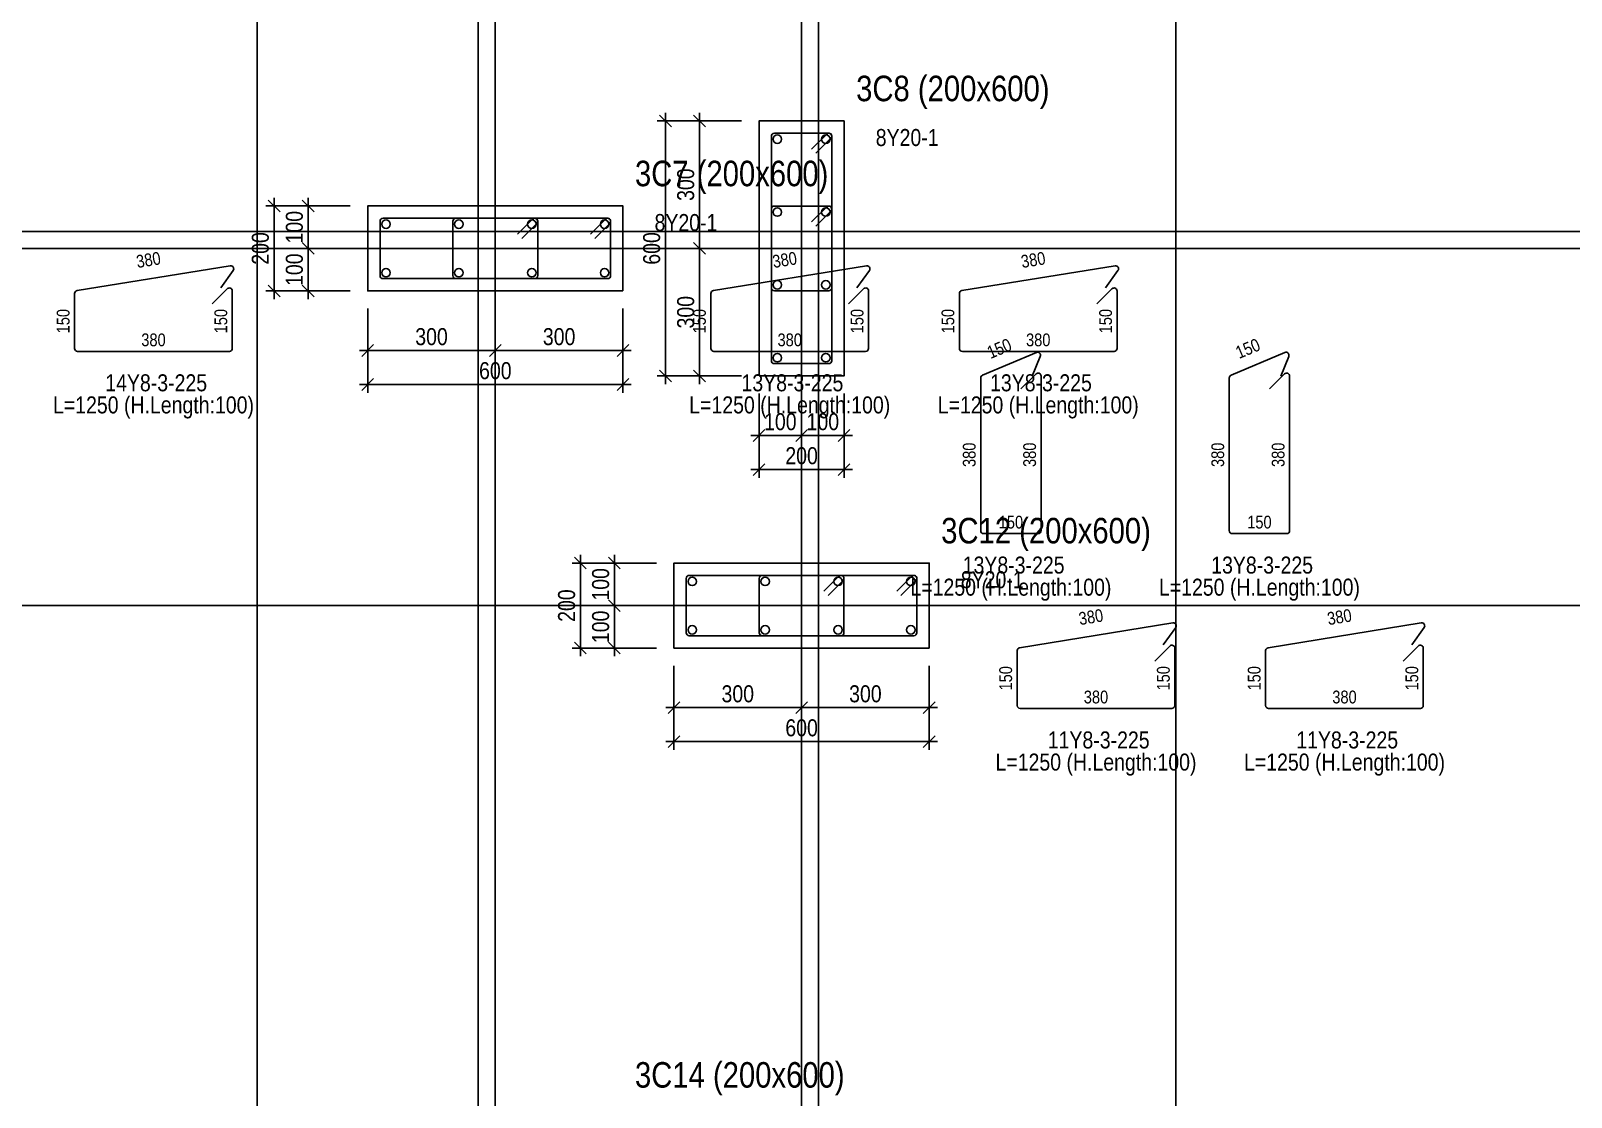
# Model space of a CAD drawing. Extents: x 0 to 206258, y -403073 to 0.
# Drawn here: x 82631 to 91684, y -70878 to -64608 of the extents above; entities that cross this region are included whole.
import ezdxf
from ezdxf.enums import TextEntityAlignment as Align
from ezdxf.lldxf.tags import DXFTag

# ---------------------------------------------------------------- set-up
doc = ezdxf.new("R2010")
doc.units = 0
doc.header["$LTSCALE"] = 1000
for name, color, linetype in [('Axis Line(Dir 1)', 8, 'CENTER2'), ('Axis Line(Dir 2)', 150, 'CENTER2'), ('Column Line(D)', 1, 'Continuous'), ('Dimension Line', 5, 'Continuous'), ('Link Line', 3, 'Continuous'), ('Rebar Length Text', 8, 'Continuous'), ('Rebar Line', 7, 'Continuous'), ('Top Rebar Label', 6, 'Continuous')]:
    doc.layers.add(name, color=color, linetype=linetype)
for name, color, linetype, true_color in [('Column Label(D)', 12, 'Continuous', 0xbd0000), ('Ghost Axis Line', 254, 'Continuous', 0xbebebe), ('Link Label', 94, 'Continuous', 0x008100), ('Link Length Text', 94, 'Continuous', 0x008100)]:
    doc.layers.add(name, color=color, linetype=linetype, true_color=true_color)
doc.styles.add('Column Label(D)', font='ARIALN.TTF', dxfattribs={"height": 150})
doc.styles.add('Dimension Text', font='ARIALN.TTF', dxfattribs={"height": 100})
doc.styles.add('Link Label', font='ARIALN.TTF', dxfattribs={"height": 100})
doc.styles.add('Link Length Text', font='ARIALN.TTF', dxfattribs={"height": 100})
doc.styles.add('Rebar Length Text', font='ARIALN.TTF', dxfattribs={"height": 75})
doc.styles.add('Top Rebar Label', font='ARIALN.TTF', dxfattribs={"height": 100})
tags = doc.linetypes.add('CENTER2', pattern=[1.125, 0.75, -0.125, 0.125, -0.125]).pattern_tags.tags
tags[10:11] = [DXFTag(74, 4), DXFTag(75, 0), DXFTag(340, '0'), DXFTag(46, 0.0), DXFTag(50, 0.0), DXFTag(44, 0.0), DXFTag(45, 0.0)]
tags[8:9] = [DXFTag(74, 4), DXFTag(75, 0), DXFTag(340, '0'), DXFTag(46, 0.0), DXFTag(50, 0.0), DXFTag(44, 0.0), DXFTag(45, 0.0)]
tags[6:7] = [DXFTag(74, 4), DXFTag(75, 0), DXFTag(340, '0'), DXFTag(46, 0.0), DXFTag(50, 0.0), DXFTag(44, 0.0), DXFTag(45, 0.0)]
tags[4:5] = [DXFTag(74, 4), DXFTag(75, 0), DXFTag(340, '0'), DXFTag(46, 0.0), DXFTag(50, 0.0), DXFTag(44, 0.0), DXFTag(45, 0.0)]
doc.dimstyles.new('COLUMNAPP', dxfattribs={"dimtxt": 100, "dimasz": 30, "dimexe": 48.3, "dimexo": 103.5, "dimgap": 30, "dimtad": 1, "dimtoh": 1, "dimdec": 1, "dimlfac": 0.4, "dimdsep": 46, "dimtxsty": 'Dimension Text', "dimblk": 'PCDIM_TICK', "dimcen": 0.09, "dimclrd": 5, "dimclre": 5, "dimclrt": 5, "dimadec": 1, "dimazin": 0, "dimtp": 1, "dimtm": 1, "dimtfac": 1, "dimtdec": 4, "dimtofl": 0, "dimtmove": 0, "dimatfit": 3, "dimfxl": 1, "dimtolj": 1, "dimtzin": 0, "dimarcsym": 0})

# ---------------------------------------------------------------- blocks, each defined once
blk = doc.blocks.new('PCDIM_TICK')
at = {"layer": 'Dimension Line', "color": 0, "transparency": 33554687}
for p, q in [((1.15, 1.15), (-1.15, -1.15)), ((1.61, 0), (0, 0))]:
    blk.add_line(p, q, dxfattribs=at)
blk = doc.blocks.new('*U1599')
at = {"layer": 'Dimension Line', "color": 5, "true_color": 0x0000ff, "transparency": 16777216}
for p, q in [((84611.1, -66241.2), (84611.1, -66536)), ((85361.1, -66241.2), (85361.1, -66536)), ((84611.1, -66487.7), (85361.1, -66487.7))]:
    blk.add_line(p, q, dxfattribs=at)
at = {"layer": 'Dimension Line', "color": 5, "true_color": 0x0000ff, "transparency": 16777216, "xscale": 30, "yscale": 30, "rotation": 180.0000000000004}
blk.add_blockref('PCDIM_TICK', (84611.1, -66487.7), dxfattribs=at)
at = {"layer": 'Dimension Line', "color": 5, "true_color": 0x0000ff, "transparency": 16777216, "xscale": 30, "yscale": 30}
blk.add_blockref('PCDIM_TICK', (85361.1, -66487.7), dxfattribs=at)
at = {"layer": 'Dimension Line', "color": 5, "true_color": 0x0000ff, "transparency": 16777216, "insert": (84986.1, -66457.7), "char_height": 100, "width": 181.501, "attachment_point": 8, "style": 'Dimension Text'}
blk.add_mtext('300', dxfattribs=at)
blk = doc.blocks.new('*U1600')
at = {"layer": 'Dimension Line', "color": 5, "true_color": 0x0000ff, "transparency": 16777216}
for p, q in [((85361.1, -66241.2), (85361.1, -66536)), ((86111.1, -66241.2), (86111.1, -66536)), ((85361.1, -66487.7), (86111.1, -66487.7))]:
    blk.add_line(p, q, dxfattribs=at)
at = {"layer": 'Dimension Line', "color": 5, "true_color": 0x0000ff, "transparency": 16777216, "xscale": 30, "yscale": 30, "rotation": 180.0000000000004}
blk.add_blockref('PCDIM_TICK', (85361.1, -66487.7), dxfattribs=at)
at = {"layer": 'Dimension Line', "color": 5, "true_color": 0x0000ff, "transparency": 16777216, "xscale": 30, "yscale": 30}
blk.add_blockref('PCDIM_TICK', (86111.1, -66487.7), dxfattribs=at)
at = {"layer": 'Dimension Line', "color": 5, "true_color": 0x0000ff, "transparency": 16777216, "insert": (85736.1, -66457.7), "char_height": 100, "width": 181.501, "attachment_point": 8, "style": 'Dimension Text'}
blk.add_mtext('300', dxfattribs=at)
blk = doc.blocks.new('*U1601')
at = {"layer": 'Dimension Line', "color": 5, "true_color": 0x0000ff, "transparency": 16777216}
for p, q in [((84611.1, -66241.2), (84611.1, -66736)), ((86111.1, -66241.2), (86111.1, -66736)), ((84611.1, -66687.7), (86111.1, -66687.7))]:
    blk.add_line(p, q, dxfattribs=at)
at = {"layer": 'Dimension Line', "color": 5, "true_color": 0x0000ff, "transparency": 16777216, "xscale": 30, "yscale": 30, "rotation": 180.0000000000004}
blk.add_blockref('PCDIM_TICK', (84611.1, -66687.7), dxfattribs=at)
at = {"layer": 'Dimension Line', "color": 5, "true_color": 0x0000ff, "transparency": 16777216, "xscale": 30, "yscale": 30}
blk.add_blockref('PCDIM_TICK', (86111.1, -66687.7), dxfattribs=at)
at = {"layer": 'Dimension Line', "color": 5, "true_color": 0x0000ff, "transparency": 16777216, "insert": (85361.1, -66657.7), "char_height": 100, "width": 181.97, "attachment_point": 8, "style": 'Dimension Text'}
blk.add_mtext('600', dxfattribs=at)
blk = doc.blocks.new('*U1602')
at = {"layer": 'Dimension Line', "color": 5, "true_color": 0x0000ff, "transparency": 16777216}
for p, q in [((84507.6, -65887.7), (84212.8, -65887.7)), ((84261.1, -66137.7), (84261.1, -65887.7)), ((84507.6, -66137.7), (84212.8, -66137.7))]:
    blk.add_line(p, q, dxfattribs=at)
at = {"layer": 'Dimension Line', "color": 5, "true_color": 0x0000ff, "transparency": 16777216, "xscale": 30, "yscale": 30}
for p, rotation in [((84261.1, -65887.7), 89.99999999999447), ((84261.1, -66137.7), 269.9999999999834)]:
    blk.add_blockref('PCDIM_TICK', p, dxfattribs=dict(at, rotation=rotation))
at = {"layer": 'Dimension Line', "color": 5, "true_color": 0x0000ff, "transparency": 16777216, "insert": (84231.1, -66012.7), "char_height": 100, "width": 173.928, "attachment_point": 8, "rotation": 90, "style": 'Dimension Text'}
blk.add_mtext('100', dxfattribs=at)
blk = doc.blocks.new('*U1603')
at = {"layer": 'Dimension Line', "color": 5, "true_color": 0x0000ff, "transparency": 16777216}
for p, q in [((84507.6, -65637.7), (84212.8, -65637.7)), ((84261.1, -65887.7), (84261.1, -65637.7)), ((84507.6, -65887.7), (84212.8, -65887.7))]:
    blk.add_line(p, q, dxfattribs=at)
at = {"layer": 'Dimension Line', "color": 5, "true_color": 0x0000ff, "transparency": 16777216, "xscale": 30, "yscale": 30}
for p, rotation in [((84261.1, -65637.7), 89.99999999999447), ((84261.1, -65887.7), 269.9999999999834)]:
    blk.add_blockref('PCDIM_TICK', p, dxfattribs=dict(at, rotation=rotation))
at = {"layer": 'Dimension Line', "color": 5, "true_color": 0x0000ff, "transparency": 16777216, "insert": (84231.1, -65762.7), "char_height": 100, "width": 173.928, "attachment_point": 8, "rotation": 90, "style": 'Dimension Text'}
blk.add_mtext('100', dxfattribs=at)
blk = doc.blocks.new('*U1604')
at = {"layer": 'Dimension Line', "color": 5, "true_color": 0x0000ff, "transparency": 16777216}
for p, q in [((84507.6, -65637.7), (84012.8, -65637.7)), ((84061.1, -66137.7), (84061.1, -65637.7)), ((84507.6, -66137.7), (84012.8, -66137.7))]:
    blk.add_line(p, q, dxfattribs=at)
at = {"layer": 'Dimension Line', "color": 5, "true_color": 0x0000ff, "transparency": 16777216, "xscale": 30, "yscale": 30}
for p, rotation in [((84061.1, -65637.7), 89.99999999999447), ((84061.1, -66137.7), 269.9999999999834)]:
    blk.add_blockref('PCDIM_TICK', p, dxfattribs=dict(at, rotation=rotation))
at = {"layer": 'Dimension Line', "color": 5, "true_color": 0x0000ff, "transparency": 16777216, "insert": (84031.1, -65887.7), "char_height": 100, "width": 182.775, "attachment_point": 8, "rotation": 90, "style": 'Dimension Text'}
blk.add_mtext('200', dxfattribs=at)
blk = doc.blocks.new('*U1605')
at = {"layer": 'Dimension Line', "color": 5, "true_color": 0x0000ff, "transparency": 16777216}
for p, q in [((86911.1, -66741.2), (86911.1, -67036)), ((87161.1, -66741.2), (87161.1, -67036)), ((86911.1, -66987.7), (87161.1, -66987.7))]:
    blk.add_line(p, q, dxfattribs=at)
at = {"layer": 'Dimension Line', "color": 5, "true_color": 0x0000ff, "transparency": 16777216, "xscale": 30, "yscale": 30, "rotation": 180.0000000000004}
blk.add_blockref('PCDIM_TICK', (86911.1, -66987.7), dxfattribs=at)
at = {"layer": 'Dimension Line', "color": 5, "true_color": 0x0000ff, "transparency": 16777216, "xscale": 30, "yscale": 30}
blk.add_blockref('PCDIM_TICK', (87161.1, -66987.7), dxfattribs=at)
at = {"layer": 'Dimension Line', "color": 5, "true_color": 0x0000ff, "transparency": 16777216, "insert": (87036.1, -66957.7), "char_height": 100, "width": 173.928, "attachment_point": 8, "style": 'Dimension Text'}
blk.add_mtext('100', dxfattribs=at)
blk = doc.blocks.new('*U1606')
at = {"layer": 'Dimension Line', "color": 5, "true_color": 0x0000ff, "transparency": 16777216}
for p, q in [((87161.1, -66741.2), (87161.1, -67036)), ((87411.1, -66741.2), (87411.1, -67036)), ((87161.1, -66987.7), (87411.1, -66987.7))]:
    blk.add_line(p, q, dxfattribs=at)
at = {"layer": 'Dimension Line', "color": 5, "true_color": 0x0000ff, "transparency": 16777216, "xscale": 30, "yscale": 30, "rotation": 180.0000000000004}
blk.add_blockref('PCDIM_TICK', (87161.1, -66987.7), dxfattribs=at)
at = {"layer": 'Dimension Line', "color": 5, "true_color": 0x0000ff, "transparency": 16777216, "xscale": 30, "yscale": 30}
blk.add_blockref('PCDIM_TICK', (87411.1, -66987.7), dxfattribs=at)
at = {"layer": 'Dimension Line', "color": 5, "true_color": 0x0000ff, "transparency": 16777216, "insert": (87286.1, -66957.7), "char_height": 100, "width": 173.928, "attachment_point": 8, "style": 'Dimension Text'}
blk.add_mtext('100', dxfattribs=at)
blk = doc.blocks.new('*U1607')
at = {"layer": 'Dimension Line', "color": 5, "true_color": 0x0000ff, "transparency": 16777216}
for p, q in [((86911.1, -66741.2), (86911.1, -67236)), ((87411.1, -66741.2), (87411.1, -67236)), ((86911.1, -67187.7), (87411.1, -67187.7))]:
    blk.add_line(p, q, dxfattribs=at)
at = {"layer": 'Dimension Line', "color": 5, "true_color": 0x0000ff, "transparency": 16777216, "xscale": 30, "yscale": 30, "rotation": 180.0000000000004}
blk.add_blockref('PCDIM_TICK', (86911.1, -67187.7), dxfattribs=at)
at = {"layer": 'Dimension Line', "color": 5, "true_color": 0x0000ff, "transparency": 16777216, "xscale": 30, "yscale": 30}
blk.add_blockref('PCDIM_TICK', (87411.1, -67187.7), dxfattribs=at)
at = {"layer": 'Dimension Line', "color": 5, "true_color": 0x0000ff, "transparency": 16777216, "insert": (87161.1, -67157.7), "char_height": 100, "width": 182.775, "attachment_point": 8, "style": 'Dimension Text'}
blk.add_mtext('200', dxfattribs=at)
blk = doc.blocks.new('*U1608')
at = {"layer": 'Dimension Line', "color": 5, "true_color": 0x0000ff, "transparency": 16777216}
for p, q in [((86807.6, -65887.7), (86512.8, -65887.7)), ((86561.1, -66637.7), (86561.1, -65887.7)), ((86807.6, -66637.7), (86512.8, -66637.7))]:
    blk.add_line(p, q, dxfattribs=at)
at = {"layer": 'Dimension Line', "color": 5, "true_color": 0x0000ff, "transparency": 16777216, "xscale": 30, "yscale": 30}
for p, rotation in [((86561.1, -65887.7), 89.99999999999447), ((86561.1, -66637.7), 269.9999999999834)]:
    blk.add_blockref('PCDIM_TICK', p, dxfattribs=dict(at, rotation=rotation))
at = {"layer": 'Dimension Line', "color": 5, "true_color": 0x0000ff, "transparency": 16777216, "insert": (86531.1, -66262.7), "char_height": 100, "width": 181.501, "attachment_point": 8, "rotation": 90, "style": 'Dimension Text'}
blk.add_mtext('300', dxfattribs=at)
blk = doc.blocks.new('*U1609')
at = {"layer": 'Dimension Line', "color": 5, "true_color": 0x0000ff, "transparency": 16777216}
for p, q in [((86807.6, -65137.7), (86512.8, -65137.7)), ((86561.1, -65887.7), (86561.1, -65137.7)), ((86807.6, -65887.7), (86512.8, -65887.7))]:
    blk.add_line(p, q, dxfattribs=at)
at = {"layer": 'Dimension Line', "color": 5, "true_color": 0x0000ff, "transparency": 16777216, "xscale": 30, "yscale": 30}
for p, rotation in [((86561.1, -65137.7), 89.99999999999447), ((86561.1, -65887.7), 269.9999999999834)]:
    blk.add_blockref('PCDIM_TICK', p, dxfattribs=dict(at, rotation=rotation))
at = {"layer": 'Dimension Line', "color": 5, "true_color": 0x0000ff, "transparency": 16777216, "insert": (86531.1, -65512.7), "char_height": 100, "width": 181.501, "attachment_point": 8, "rotation": 90, "style": 'Dimension Text'}
blk.add_mtext('300', dxfattribs=at)
blk = doc.blocks.new('*U1610')
at = {"layer": 'Dimension Line', "color": 5, "true_color": 0x0000ff, "transparency": 16777216}
for p, q in [((86807.6, -65137.7), (86312.8, -65137.7)), ((86361.1, -66637.7), (86361.1, -65137.7)), ((86807.6, -66637.7), (86312.8, -66637.7))]:
    blk.add_line(p, q, dxfattribs=at)
at = {"layer": 'Dimension Line', "color": 5, "true_color": 0x0000ff, "transparency": 16777216, "xscale": 30, "yscale": 30}
for p, rotation in [((86361.1, -65137.7), 89.99999999999447), ((86361.1, -66637.7), 269.9999999999834)]:
    blk.add_blockref('PCDIM_TICK', p, dxfattribs=dict(at, rotation=rotation))
at = {"layer": 'Dimension Line', "color": 5, "true_color": 0x0000ff, "transparency": 16777216, "insert": (86331.1, -65887.7), "char_height": 100, "width": 181.97, "attachment_point": 8, "rotation": 90, "style": 'Dimension Text'}
blk.add_mtext('600', dxfattribs=at)
blk = doc.blocks.new('*U1623')
at = {"layer": 'Dimension Line', "color": 5, "true_color": 0x0000ff, "transparency": 16777216}
for p, q in [((86411.1, -68341.2), (86411.1, -68636)), ((87161.1, -68341.2), (87161.1, -68636)), ((86411.1, -68587.7), (87161.1, -68587.7))]:
    blk.add_line(p, q, dxfattribs=at)
at = {"layer": 'Dimension Line', "color": 5, "true_color": 0x0000ff, "transparency": 16777216, "xscale": 30, "yscale": 30, "rotation": 180.0000000000004}
blk.add_blockref('PCDIM_TICK', (86411.1, -68587.7), dxfattribs=at)
at = {"layer": 'Dimension Line', "color": 5, "true_color": 0x0000ff, "transparency": 16777216, "xscale": 30, "yscale": 30}
blk.add_blockref('PCDIM_TICK', (87161.1, -68587.7), dxfattribs=at)
at = {"layer": 'Dimension Line', "color": 5, "true_color": 0x0000ff, "transparency": 16777216, "insert": (86786.1, -68557.7), "char_height": 100, "width": 181.501, "attachment_point": 8, "style": 'Dimension Text'}
blk.add_mtext('300', dxfattribs=at)
blk = doc.blocks.new('*U1624')
at = {"layer": 'Dimension Line', "color": 5, "true_color": 0x0000ff, "transparency": 16777216}
for p, q in [((87161.1, -68341.2), (87161.1, -68636)), ((87911.1, -68341.2), (87911.1, -68636)), ((87161.1, -68587.7), (87911.1, -68587.7))]:
    blk.add_line(p, q, dxfattribs=at)
at = {"layer": 'Dimension Line', "color": 5, "true_color": 0x0000ff, "transparency": 16777216, "xscale": 30, "yscale": 30, "rotation": 180.0000000000004}
blk.add_blockref('PCDIM_TICK', (87161.1, -68587.7), dxfattribs=at)
at = {"layer": 'Dimension Line', "color": 5, "true_color": 0x0000ff, "transparency": 16777216, "xscale": 30, "yscale": 30}
blk.add_blockref('PCDIM_TICK', (87911.1, -68587.7), dxfattribs=at)
at = {"layer": 'Dimension Line', "color": 5, "true_color": 0x0000ff, "transparency": 16777216, "insert": (87536.1, -68557.7), "char_height": 100, "width": 181.501, "attachment_point": 8, "style": 'Dimension Text'}
blk.add_mtext('300', dxfattribs=at)
blk = doc.blocks.new('*U1625')
at = {"layer": 'Dimension Line', "color": 5, "true_color": 0x0000ff, "transparency": 16777216}
for p, q in [((86411.1, -68341.2), (86411.1, -68836)), ((87911.1, -68341.2), (87911.1, -68836)), ((86411.1, -68787.7), (87911.1, -68787.7))]:
    blk.add_line(p, q, dxfattribs=at)
at = {"layer": 'Dimension Line', "color": 5, "true_color": 0x0000ff, "transparency": 16777216, "xscale": 30, "yscale": 30, "rotation": 180.0000000000004}
blk.add_blockref('PCDIM_TICK', (86411.1, -68787.7), dxfattribs=at)
at = {"layer": 'Dimension Line', "color": 5, "true_color": 0x0000ff, "transparency": 16777216, "xscale": 30, "yscale": 30}
blk.add_blockref('PCDIM_TICK', (87911.1, -68787.7), dxfattribs=at)
at = {"layer": 'Dimension Line', "color": 5, "true_color": 0x0000ff, "transparency": 16777216, "insert": (87161.1, -68757.7), "char_height": 100, "width": 181.97, "attachment_point": 8, "style": 'Dimension Text'}
blk.add_mtext('600', dxfattribs=at)
blk = doc.blocks.new('*U1626')
at = {"layer": 'Dimension Line', "color": 5, "true_color": 0x0000ff, "transparency": 16777216}
for p, q in [((86307.6, -67987.7), (86012.8, -67987.7)), ((86061.1, -68237.7), (86061.1, -67987.7)), ((86307.6, -68237.7), (86012.8, -68237.7))]:
    blk.add_line(p, q, dxfattribs=at)
at = {"layer": 'Dimension Line', "color": 5, "true_color": 0x0000ff, "transparency": 16777216, "xscale": 30, "yscale": 30}
for p, rotation in [((86061.1, -67987.7), 89.99999999999447), ((86061.1, -68237.7), 269.9999999999834)]:
    blk.add_blockref('PCDIM_TICK', p, dxfattribs=dict(at, rotation=rotation))
at = {"layer": 'Dimension Line', "color": 5, "true_color": 0x0000ff, "transparency": 16777216, "insert": (86031.1, -68112.7), "char_height": 100, "width": 173.928, "attachment_point": 8, "rotation": 90, "style": 'Dimension Text'}
blk.add_mtext('100', dxfattribs=at)
blk = doc.blocks.new('*U1627')
at = {"layer": 'Dimension Line', "color": 5, "true_color": 0x0000ff, "transparency": 16777216}
for p, q in [((86307.6, -67737.7), (86012.8, -67737.7)), ((86061.1, -67987.7), (86061.1, -67737.7)), ((86307.6, -67987.7), (86012.8, -67987.7))]:
    blk.add_line(p, q, dxfattribs=at)
at = {"layer": 'Dimension Line', "color": 5, "true_color": 0x0000ff, "transparency": 16777216, "xscale": 30, "yscale": 30}
for p, rotation in [((86061.1, -67737.7), 89.99999999999447), ((86061.1, -67987.7), 269.9999999999834)]:
    blk.add_blockref('PCDIM_TICK', p, dxfattribs=dict(at, rotation=rotation))
at = {"layer": 'Dimension Line', "color": 5, "true_color": 0x0000ff, "transparency": 16777216, "insert": (86031.1, -67862.7), "char_height": 100, "width": 173.928, "attachment_point": 8, "rotation": 90, "style": 'Dimension Text'}
blk.add_mtext('100', dxfattribs=at)
blk = doc.blocks.new('*U1628')
at = {"layer": 'Dimension Line', "color": 5, "true_color": 0x0000ff, "transparency": 16777216}
for p, q in [((86307.6, -67737.7), (85812.8, -67737.7)), ((85861.1, -68237.7), (85861.1, -67737.7)), ((86307.6, -68237.7), (85812.8, -68237.7))]:
    blk.add_line(p, q, dxfattribs=at)
at = {"layer": 'Dimension Line', "color": 5, "true_color": 0x0000ff, "transparency": 16777216, "xscale": 30, "yscale": 30}
for p, rotation in [((85861.1, -67737.7), 89.99999999999447), ((85861.1, -68237.7), 269.9999999999834)]:
    blk.add_blockref('PCDIM_TICK', p, dxfattribs=dict(at, rotation=rotation))
at = {"layer": 'Dimension Line', "color": 5, "true_color": 0x0000ff, "transparency": 16777216, "insert": (85831.1, -67987.7), "char_height": 100, "width": 182.775, "attachment_point": 8, "rotation": 90, "style": 'Dimension Text'}
blk.add_mtext('200', dxfattribs=at)

msp = doc.modelspace()

# ---------------------------------------------------------------- linework, layer by layer
at = {"layer": 'Axis Line(Dir 1)', "transparency": 33554687}
for points in [[(78161.095, -65887.707), (95961.095, -65887.707)], [(78161.095, -67987.707), (95961.095, -67987.707)]]:
    msp.add_lwpolyline(points, dxfattribs=at)
at = {"layer": 'Axis Line(Dir 2)', "transparency": 33554687}
for points in [[(83961.095, -82587.707), (83961.095, -58787.707)], [(85361.095, -82587.707), (85361.095, -58787.707)], [(87161.095, -82587.707), (87161.095, -58787.707)], [(89361.095, -82587.707), (89361.095, -58787.707)]]:
    msp.add_lwpolyline(points, dxfattribs=at)
at = {"layer": 'Column Line(D)', "transparency": 33554687}
for points in [[(86911.095, -66637.707), (87411.095, -66637.707), (87411.095, -65137.707), (86911.095, -65137.707)], [(86111.095, -66137.707), (86111.095, -65637.707), (84611.095, -65637.707), (84611.095, -66137.707)], [(87911.095, -68237.707), (87911.095, -67737.707), (86411.095, -67737.707), (86411.095, -68237.707)]]:
    msp.add_lwpolyline(points, close=True, dxfattribs=at)
at = {"layer": 'Ghost Axis Line', "transparency": 33554687}
for points in [[(85261.095, -82587.707), (85261.095, -58787.707)], [(87261.095, -82587.707), (87261.095, -58787.707)], [(78161.095, -65787.707), (95961.095, -65787.707)]]:
    msp.add_lwpolyline(points, dxfattribs=at)
at = {"layer": 'Link Line', "transparency": 33554687}
for points in [[(87245.081, -65328.469), (87333.469, -65240.081, 0.66817864), (87321.095, -65210.207), (87001.095, -65210.207, 0.41421356), (86983.595, -65227.707), (86983.595, -66119.373, 0.41421356), (87001.095, -66136.873), (87321.095, -66136.873, 0.41421356), (87338.595, -66119.373), (87338.595, -65227.707, 0.66817864), (87308.72, -65215.332), (87220.332, -65303.721)], [(85516.747, -65828.469), (85605.136, -65740.081, 0.66817864), (85592.761, -65710.207), (84701.095, -65710.207, 0.41421356), (84683.595, -65727.707), (84683.595, -66047.707, 0.41421356), (84701.095, -66065.207), (85592.761, -66065.207, 0.41421356), (85610.261, -66047.707), (85610.261, -65727.707, 0.66817864), (85580.387, -65715.332), (85491.998, -65803.721)], [(85945.081, -65828.469), (86033.469, -65740.081, 0.66817864), (86021.095, -65710.207), (85129.428, -65710.207, 0.41421356), (85111.928, -65727.707), (85111.928, -66047.707, 0.41421356), (85129.428, -66065.207), (86021.095, -66065.207, 0.41421356), (86038.595, -66047.707), (86038.595, -65727.707, 0.66817864), (86008.72, -65715.332), (85920.332, -65803.721)], [(87245.081, -65756.803), (87333.469, -65668.414, 0.66817864), (87321.095, -65638.54), (87001.095, -65638.54, 0.41421356), (86983.595, -65656.04), (86983.595, -66547.707, 0.41421356), (87001.095, -66565.207), (87321.095, -66565.207, 0.41421356), (87338.595, -66547.707), (87338.595, -65656.04, 0.66817864), (87308.72, -65643.666), (87220.332, -65732.054)], [(83747.266, -66118.523), (83820.395, -66017.147, 0.66817864), (83803.406, -65989.634), (82903.35, -66135.326, 0.3679544), (82888.646, -66152.602), (82888.646, -66475.207, 0.41421356), (82906.146, -66492.707), (83797.813, -66492.707, 0.41421356), (83815.313, -66475.207), (83815.313, -66137.707, 0.66817864), (83785.438, -66125.332), (83697.05, -66213.721)], [(87486.676, -66118.523), (87559.805, -66017.147, 0.66817864), (87542.816, -65989.634), (86642.76, -66135.326, 0.3679544), (86628.056, -66152.602), (86628.056, -66475.207, 0.41421356), (86645.556, -66492.707), (87537.223, -66492.707, 0.41421356), (87554.723, -66475.207), (87554.723, -66137.707, 0.66817864), (87524.848, -66125.332), (87436.46, -66213.721)], [(88947.266, -66118.523), (89020.395, -66017.147, 0.66817864), (89003.406, -65989.634), (88103.35, -66135.326, 0.3679544), (88088.646, -66152.602), (88088.646, -66475.207, 0.41421356), (88106.146, -66492.707), (88997.813, -66492.707, 0.41421356), (89015.313, -66475.207), (89015.313, -66137.707, 0.66817864), (88985.438, -66125.332), (88897.05, -66213.721)], [(88516.906, -66638.058), (88563.923, -66522.238, 0.66817864), (88540.896, -66499.535), (88224.578, -66633.191, 0.30141429), (88213.889, -66649.311), (88213.889, -67546.874, 0.41421356), (88231.389, -67564.374), (88551.389, -67564.374, 0.41421356), (88568.889, -67546.874), (88568.889, -66637.707, 0.66817864), (88539.015, -66625.333), (88450.627, -66713.721)], [(89977.496, -66638.058), (90024.512, -66522.237, 0.66817864), (90001.486, -66499.535), (89685.168, -66633.191, 0.30141429), (89674.479, -66649.311), (89674.479, -67546.874, 0.41421356), (89691.979, -67564.374), (90011.979, -67564.374, 0.41421356), (90029.479, -67546.874), (90029.479, -66637.707, 0.66817864), (89999.605, -66625.333), (89911.217, -66713.721)], [(87316.747, -67928.469), (87405.136, -67840.081, 0.66817864), (87392.761, -67810.207), (86501.095, -67810.207, 0.41421356), (86483.595, -67827.707), (86483.595, -68147.707, 0.41421356), (86501.095, -68165.207), (87392.761, -68165.207, 0.41421356), (87410.261, -68147.707), (87410.261, -67827.707, 0.66817864), (87380.387, -67815.332), (87291.998, -67903.721)], [(87745.081, -67928.469), (87833.469, -67840.081, 0.66817864), (87821.095, -67810.207), (86929.428, -67810.207, 0.41421356), (86911.928, -67827.707), (86911.928, -68147.707, 0.41421356), (86929.428, -68165.207), (87821.095, -68165.207, 0.41421356), (87838.595, -68147.707), (87838.595, -67827.707, 0.66817864), (87808.72, -67815.332), (87720.332, -67903.721)], [(89286.676, -68218.523), (89359.805, -68117.147, 0.66817864), (89342.816, -68089.634), (88442.76, -68235.326, 0.3679544), (88428.056, -68252.602), (88428.056, -68575.207, 0.41421356), (88445.556, -68592.707), (89337.223, -68592.707, 0.41421356), (89354.723, -68575.207), (89354.723, -68237.707, 0.66817864), (89324.848, -68225.332), (89236.46, -68313.721)], [(90747.266, -68218.523), (90820.395, -68117.147, 0.66817864), (90803.406, -68089.634), (89903.349, -68235.326, 0.3679544), (89888.646, -68252.602), (89888.646, -68575.207, 0.41421356), (89906.146, -68592.707), (90797.812, -68592.707, 0.41421356), (90815.312, -68575.207), (90815.312, -68237.707, 0.66817864), (90785.438, -68225.332), (90697.05, -68313.721)]]:
    msp.add_lwpolyline(points, format="xyb", dxfattribs=at)
at = {"layer": 'Rebar Line', "transparency": 33554687}
for centre in [(87018.595, -65245.207), (87303.595, -65245.207), (84718.595, -65745.207), (85146.928, -65745.207), (85575.261, -65745.207), (86003.595, -65745.207), (87018.595, -65673.54), (87303.595, -65673.54), (84718.595, -66030.207), (85146.928, -66030.207), (85575.261, -66030.207), (86003.595, -66030.207), (87018.595, -66101.873), (87303.595, -66101.873), (87018.595, -66530.207), (87303.595, -66530.207), (86518.595, -67845.207), (86946.928, -67845.207), (87375.261, -67845.207), (87803.595, -67845.207), (86518.595, -68130.207), (86946.928, -68130.207), (87375.261, -68130.207), (87803.595, -68130.207)]:
    msp.add_circle(centre, 25, dxfattribs=at)

# ---------------------------------------------------------------- texts
at = {"layer": 'Column Label(D)', "transparency": 33554687, "style": 'Column Label(D)'}
for s, p in [('3C8 (200x600)', (87481.805, -65066.996)), ('3C7 (200x600)', (86181.805, -65566.996)), ('3C12 (200x600)', (87981.805, -67666.996)), ('3C14 (200x600)', (86181.805, -70866.996))]:
    msp.add_text(s, height=150, dxfattribs=at).set_placement(p, align=Align.BOTTOM_LEFT)
at = {"layer": 'Link Label', "transparency": 33554687, "style": 'Link Label'}
for s, p in [(' 14Y8-3-225', (83351.979, -66727.707)), (' 13Y8-3-225', (87091.389, -66727.707)), (' 13Y8-3-225', (88551.979, -66727.707)), (' 13Y8-3-225', (88391.389, -67799.374)), (' 13Y8-3-225', (89851.979, -67799.374)), (' 11Y8-3-225', (88891.389, -68827.707)), (' 11Y8-3-225', (90351.979, -68827.707))]:
    msp.add_text(s, height=100, dxfattribs=at).set_placement(p, align=Align.CENTER)
at = {"layer": 'Link Length Text', "transparency": 33554687, "style": 'Link Length Text'}
for p in [(83351.979, -66857.707), (87091.389, -66857.707), (88551.979, -66857.707), (88391.389, -67929.374), (89851.979, -67929.374), (88891.389, -68957.707), (90351.979, -68957.707)]:
    msp.add_text('L=1250 (H.Length:100)', height=100, dxfattribs=at).set_placement(p, align=Align.CENTER)
at = {"layer": 'Rebar Length Text', "transparency": 33554687, "style": 'Rebar Length Text'}
for s, rotation, p in [('380', 9.1947432, (83328.319, -65991.537)), ('380', 9.1947432, (87067.729, -65991.537)), ('380', 9.1947432, (88528.319, -65991.537)), ('150', 90, (82858.646, -66315.207)), ('150', 90, (83785.313, -66315.207)), ('150', 90, (86598.056, -66315.207)), ('150', 90, (87524.723, -66315.207)), ('150', 90, (88058.646, -66315.207)), ('150', 90, (88985.313, -66315.207)), ('150', 22.9057699, (88337.611, -66510.431)), ('150', 22.9057699, (89798.2, -66510.43)), ('380', 90, (88183.889, -67101.041)), ('380', 90, (88538.889, -67101.041)), ('380', 90, (89644.479, -67101.04)), ('380', 90, (89999.479, -67101.04)), ('380', 9.1947432, (88867.729, -68091.537)), ('380', 9.1947432, (90328.318, -68091.537)), ('150', 90, (88398.056, -68415.207)), ('150', 90, (89324.723, -68415.207)), ('150', 90, (89858.646, -68415.207)), ('150', 90, (90785.312, -68415.207))]:
    msp.add_text(s, height=75, rotation=rotation, dxfattribs=at).set_placement(p, align=Align.CENTER)
for s, p in [('380', (83351.979, -66462.707)), ('380', (87091.389, -66462.707)), ('380', (88551.979, -66462.707)), ('150', (88391.389, -67534.374)), ('150', (89851.979, -67534.374)), ('380', (88891.389, -68562.707)), ('380', (90351.979, -68562.707))]:
    msp.add_text(s, height=75, dxfattribs=at).set_placement(p, align=Align.CENTER)
at = {"layer": 'Top Rebar Label', "transparency": 33554687, "style": 'Top Rebar Label'}
for p in [(87565.139, -65315.433), (86265.139, -65815.433), (88065.139, -67915.433)]:
    msp.add_text(' 8Y20-1', height=100, dxfattribs=at).set_placement(p, align=Align.BOTTOM_LEFT)

# ---------------------------------------------------------------- dimensions: what is measured, and where the dimension line sits
at = {"layer": 'Dimension Line', "transparency": 33554687}
for p1, p2, distance, picture, middle in [((86911.095, -66637.707), (86911.095, -65137.707), 550, '*U1610', (86361.095, -65887.707)), ((86911.095, -65887.707), (86911.095, -65137.707), 350, '*U1609', (86561.095, -65512.707)), ((84611.095, -66137.707), (84611.095, -65637.707), 550, '*U1604', (84061.095, -65887.707)), ((84611.095, -65887.707), (84611.095, -65637.707), 350, '*U1603', (84261.095, -65762.707)), ((84611.095, -66137.707), (84611.095, -65887.707), 350, '*U1602', (84261.095, -66012.707)), ((86911.095, -66637.707), (86911.095, -65887.707), 350, '*U1608', (86561.095, -66262.707)), ((84611.095, -66137.707), (85361.095, -66137.707), -350, '*U1599', (84986.095, -66487.707)), ((84611.095, -66137.707), (86111.095, -66137.707), -550, '*U1601', (85361.095, -66687.707)), ((85361.095, -66137.707), (86111.095, -66137.707), -350, '*U1600', (85736.095, -66487.707)), ((86911.095, -66637.707), (87161.095, -66637.707), -350, '*U1605', (87036.095, -66987.707)), ((86911.095, -66637.707), (87411.095, -66637.707), -550, '*U1607', (87161.095, -67187.707)), ((87161.095, -66637.707), (87411.095, -66637.707), -350, '*U1606', (87286.095, -66987.707)), ((86411.095, -68237.707), (86411.095, -67737.707), 550, '*U1628', (85861.095, -67987.707)), ((86411.095, -67987.707), (86411.095, -67737.707), 350, '*U1627', (86061.095, -67862.707)), ((86411.095, -68237.707), (86411.095, -67987.707), 350, '*U1626', (86061.095, -68112.707)), ((86411.095, -68237.707), (87161.095, -68237.707), -350, '*U1623', (86786.095, -68587.707)), ((86411.095, -68237.707), (87911.095, -68237.707), -550, '*U1625', (87161.095, -68787.707)), ((87161.095, -68237.707), (87911.095, -68237.707), -350, '*U1624', (87536.095, -68587.707))]:
    dim = msp.add_aligned_dim(p1=p1, p2=p2, distance=distance, dimstyle='COLUMNAPP', override={"dimscale": 1, "dimtxt": 100, "dimasz": 30, "dimexe": 48.3, "dimexo": 103.5, "dimgap": 30, "dimtad": 1, "dimtih": 0, "dimdec": 1, "dimlfac": 0.4, "dimzin": 8, "dimlunit": 2, "dimpost": '', "dimtxsty": 'Dimension Text', "dimblk": 'PCDIM_TICK', "dimse1": 0, "dimse2": 0, "dimsd2": 0, "dimclrd": 5, "dimclre": 5, "dimclrt": 5, "dimaunit": 0, "dimadec": 1, "dimazin": 0, "dimtol": 0, "dimtp": 1, "dimtm": 1, "dimtmove": 0}, dxfattribs=at)
    dim.commit()
    dim.dimension.update_dxf_attribs({"geometry": picture, "text_midpoint": middle})

doc.saveas('drawing.dxf')
